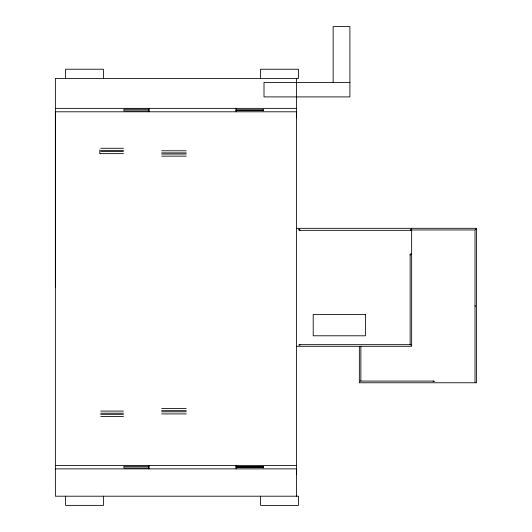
<?xml version="1.0" encoding="UTF-8"?>
<svg xmlns="http://www.w3.org/2000/svg" width="532" height="532" viewBox="0 0 532 532"><rect width="100%" height="100%" fill="white"/><g stroke="black" fill="none" stroke-linecap="round" stroke-linejoin="round"><path stroke-width="0.8" d="M55.375 287.307L55.375 111.793L296.404 111.793L296.404 117.831M296.404 474.404L296.404 468.872L55.375 468.872M300.095 229.93L299.396 230.336L298.691 229.93L298.691 229.119M410.943 253.864L410.245 254.269L410.245 255.081M298.691 345.069L299.396 344.663L410.943 344.663L410.943 345.069M433.068 381.477L433.773 381.072L434.478 381.477M349.91 82.413L264.005 82.413L264.005 96.904L349.91 96.904L349.91 26.6L333.145 26.6L333.145 82.427M55.375 108.362L296.404 108.362M149.312 109.279L123.909 109.279L123.909 110.875L149.312 110.875M235.955 109.811L263.194 109.811M235.955 110.35L263.194 110.35M235.955 110.623L263.194 110.623M100.721 148.282L123.464 148.282M100.721 150.39L123.464 150.39M161.642 150.789L186.253 150.789M100.721 151.527L123.464 151.527M161.642 152.897L186.253 152.897M100.721 153.635L123.464 153.635M100.694 153.662L99.79 153.662L99.79 149.904M161.642 154.034L186.253 154.034M161.642 156.142L186.253 156.142M296.404 228.314L476.559 228.314L476.559 382.767L359.346 382.767L359.346 346.299M411.728 229.977L475.003 229.977L475.003 382.289M410.943 229.119L410.943 230.336L299.396 230.336L299.396 229.119M411.349 254.269L410.132 254.269L410.132 344.643M296.404 346.299L411.648 346.299L411.648 228.314M360.051 381.072L433.773 381.072L433.773 381.477M161.642 408.569L186.253 408.569M161.642 410.677L186.253 410.677M100.721 411.076L123.464 411.076M161.642 411.815L186.253 411.815M100.721 413.191L123.464 413.191M161.642 413.923L186.253 413.923M100.721 414.322L123.464 414.322M100.721 416.436L123.464 416.436M55.375 465.44L296.404 465.44M149.312 466.358L123.909 466.358L123.909 467.954L149.312 467.954M235.955 466.617L263.194 466.617M235.955 466.883L263.194 466.883M235.955 467.428L263.194 467.428M410.245 229.93L410.943 230.336M300.095 345.069L299.396 344.663L299.396 345.069M475.156 305.541L475.156 306.352M360.862 346.299L360.862 381.012M296.404 78.41L296.404 496.203M263.194 109.279L263.194 110.875M263.194 466.358L263.194 467.954M260.6 78.437L260.6 69.24L298.459 69.24L298.459 78.437L55.375 78.41L55.375 496.203L298.459 496.203L298.459 505.4L260.6 505.4L260.6 496.203M236.148 108.362L236.148 111.793M236.148 465.44L236.148 468.872M148.847 108.362L148.847 111.793M148.847 465.44L148.847 468.872M103.467 78.41L103.467 69.213L65.602 69.213L65.602 78.41M103.467 496.183L103.467 505.373L65.602 505.373L65.602 496.183M475.814 229.166L475.409 229.571L475.814 229.166M365.457 314.432L313.208 314.432L313.208 335.792L365.457 335.792L365.457 314.432"/></g></svg>
